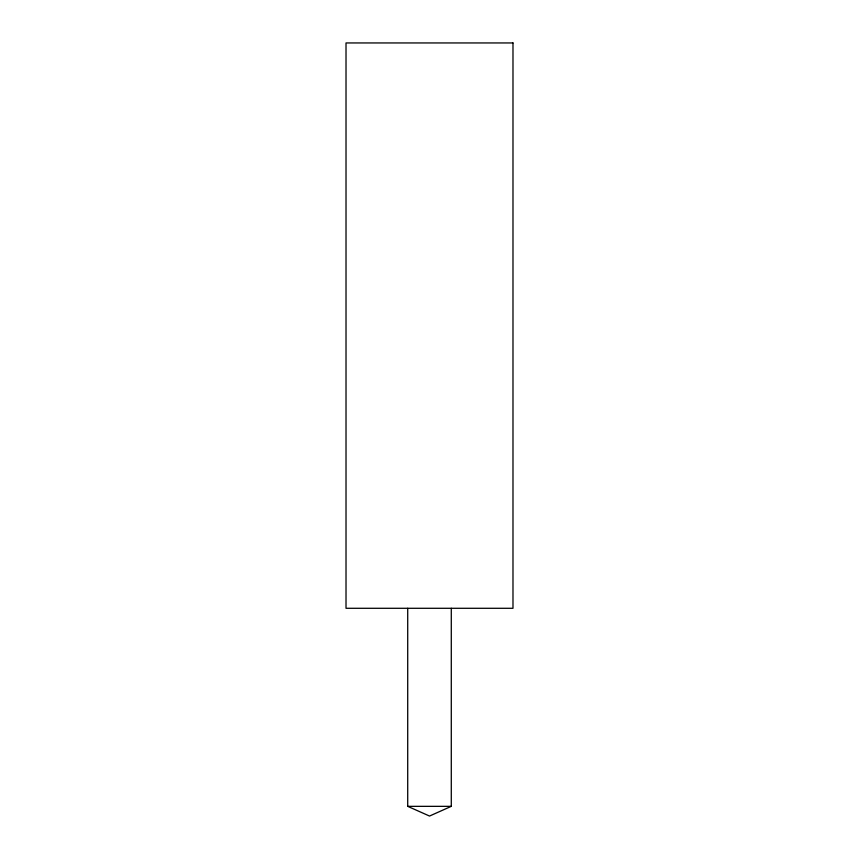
<?xml version="1.0" encoding="UTF-8"?>
<svg xmlns="http://www.w3.org/2000/svg" width="859" height="859" viewBox="0 0 859 859"><rect width="100%" height="100%" fill="white"/><g stroke="black" fill="none" stroke-linecap="round" stroke-linejoin="round"><path stroke-width="1.29" d="M451.286 608.29L451.286 806.343L429.532 816.05L407.714 806.343L407.714 608.29M407.714 806.343L451.286 806.343M512.984 42.95L346.016 42.95L346.016 608.29L512.984 608.29L512.984 42.95"/></g></svg>
